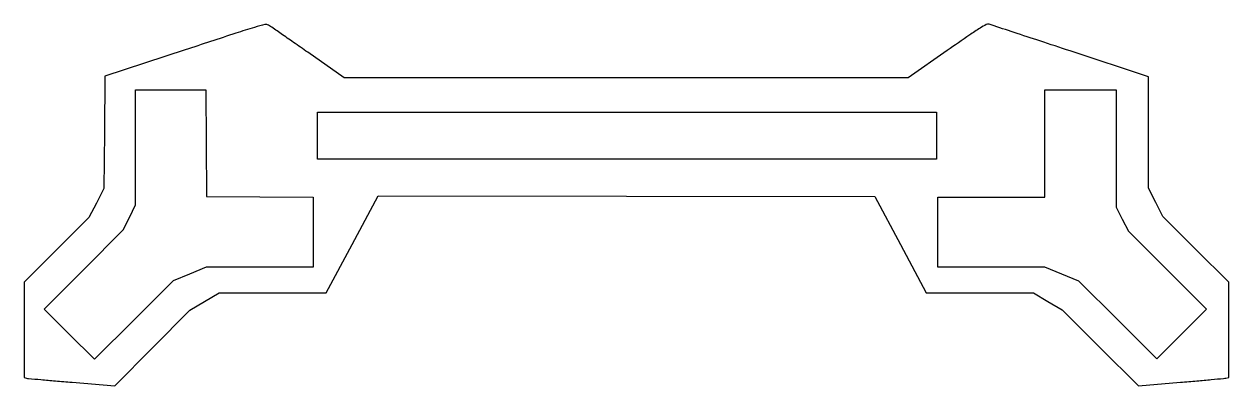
# Model space of a CAD drawing. Extents: x 1 to 1081, y 0 to 324.
import ezdxf

# ---------------------------------------------------------------- set-up
doc = ezdxf.new("R2010")
doc.units = 0

msp = doc.modelspace()

# ---------------------------------------------------------------- linework, layer by layer
msp.add_lwpolyline([(145.5, 300.983675), (73.5, 277.236098), (73, 226.868049), (72.5, 176.5), (65.825166, 163.5), (59.150331, 150.5), (30.075166, 121.506466), (1, 92.512932), (1, 49.775518), (1, 7.038104), (3.25, 6.573639, 0.027873), (4.967185, 6.317908, 0.00034), (16.139206, 5.293642, 0.001013), (29.062568, 4.144059, 0.000662), (43.968574, 2.868429), (82.437147, -0.372316), (115.968574, 33.639817), (149.5, 67.65195), (162.648242, 75.325975), (175.796485, 83), (223.805885, 83), (271.815285, 83), (295.081355, 126.502202), (318.347426, 170.004404), (540.916164, 169.752202), (763.484902, 169.5), (786.492451, 126.284268), (809.5, 83.068537), (857.648668, 83.034268), (905.797336, 83), (918.648668, 75.433726), (931.5, 67.867452), (965.656096, 33.783036), (999.812191, -0.30138), (1037.656096, 2.900737, 0.000722), (1052.357604, 4.166085, 0.001082), (1065.191166, 5.317341, 0.000436), (1076.19667, 6.338302, 0.024086), (1078.25, 6.630883), (1081, 7.158911), (1081, 49.835812), (1081, 92.512713), (1051.424877, 122.006356), (1021.849754, 151.5), (1015.424877, 164.235721), (1009, 176.971441), (1009, 226.925756), (1009, 276.880071), (938.75, 299.992047, 0.000016), (911.63956, 308.910316, 0.000025), (888.395983, 316.554415, 0.000005), (867.953161, 323.276045, 0.001146), (865.981006, 323.919463, 0.203919), (863.532504, 323.700348, 0.017376), (857.955954, 320.460441, 0.010627), (848.637477, 314.324262, 0.001292), (828.504204, 300.367451), (793.546396, 276), (540.743862, 276), (287.941329, 276), (255.220664, 298.829208, 0.000398), (242.500564, 307.688965, 0.000597), (231.37732, 315.403659, 0.00024), (221.82279, 322.006707, 0.013296), (220, 323.194834, 0.201019), (216.926277, 323.672947, 0.011828), (207.615029, 321.135114, 0.006709), (190.857424, 315.893239, 0.000503)], format="xyb", close=True)
for points in [[(164.240303, 217.25), (164.5, 169.5), (212.25, 169.240303), (260, 168.980606), (260, 137.490303), (260, 106), (212.143971, 106), (164.287941, 106), (149.393971, 99.949588), (134.5, 93.899177), (99.251527, 58.706397), (64.003054, 23.513617), (41.499928, 46.000072), (18.996803, 68.486526), (54.414174, 103.993263), (89.831546, 139.5), (95.415773, 150.733343), (101, 161.966687), (101, 213.483343), (101, 265), (132.490303, 265), (163.980606, 265)], [(980, 212.483343), (980, 159.966687), (985.425947, 149.233343), (990.851894, 138.5), (1025.924548, 103.506756), (1060.997203, 68.513511), (1038.755374, 46.255193), (1016.513545, 23.996874), (981.506773, 58.846021), (946.5, 93.695169), (931.262032, 99.847584), (916.024063, 106), (868.012032, 106), (820, 106), (820, 137.5), (820, 169), (868, 169), (916, 169), (916, 217), (916, 265), (948, 265), (980, 265)], [(819, 224), (819, 203), (541.5, 203), (264, 203), (264, 224), (264, 245), (541.5, 245), (819, 245)]]:
    msp.add_lwpolyline(points, close=True)

doc.saveas('drawing.dxf')
